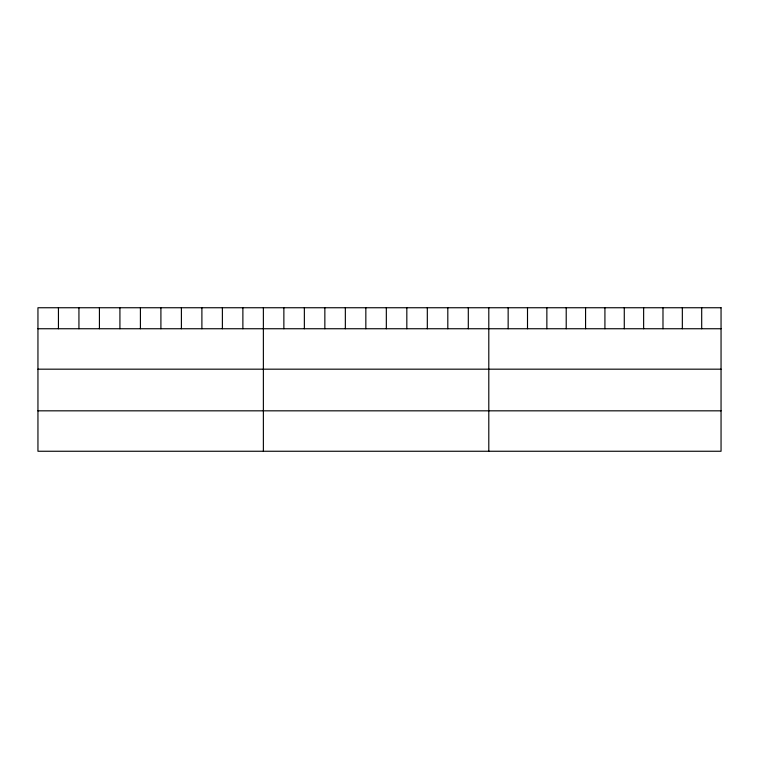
<?xml version="1.0" encoding="UTF-8"?>
<svg xmlns="http://www.w3.org/2000/svg" width="759" height="759" viewBox="0 0 759 759"><rect width="100%" height="100%" fill="white"/><g stroke="black" fill="none" stroke-linecap="round" stroke-linejoin="round"><path stroke-width="1.14" d="M37.95 328.742L721.05 328.742M37.95 369.178L721.05 369.178M37.95 410.828L721.05 410.828M701.696 307.746L701.696 328.742M682.341 307.746L682.341 328.742M662.986 307.746L662.986 328.742M643.632 307.746L643.632 328.742M624.278 307.746L624.278 328.742M604.923 307.746L604.923 328.742M585.569 307.746L585.569 328.742M566.214 307.746L566.214 328.742M546.859 307.746L546.859 328.742M527.505 307.746L527.505 328.742M508.151 307.746L508.151 328.742M488.796 307.746L488.796 451.254M468.303 307.746L468.303 328.742M447.81 307.746L447.81 328.742M427.317 307.746L427.317 328.742M406.824 307.746L406.824 328.742M386.331 307.746L386.331 328.742M365.838 307.746L365.838 328.742M345.345 307.746L345.345 328.742M324.852 307.746L324.852 328.742M304.359 307.746L304.359 328.742M283.866 307.746L283.866 328.742M263.373 307.746L263.373 451.254M242.88 307.746L242.88 328.742M222.387 307.746L222.387 328.742M201.894 307.746L201.894 328.742M181.401 307.746L181.401 328.742M160.908 307.746L160.908 328.742M140.415 307.746L140.415 328.742M119.922 307.746L119.922 328.742M99.429 307.746L99.429 328.742M78.936 307.746L78.936 328.742M58.443 307.746L58.443 328.742M721.05 307.746L37.95 307.746L37.95 451.254L721.05 451.254L721.05 307.746"/></g></svg>
